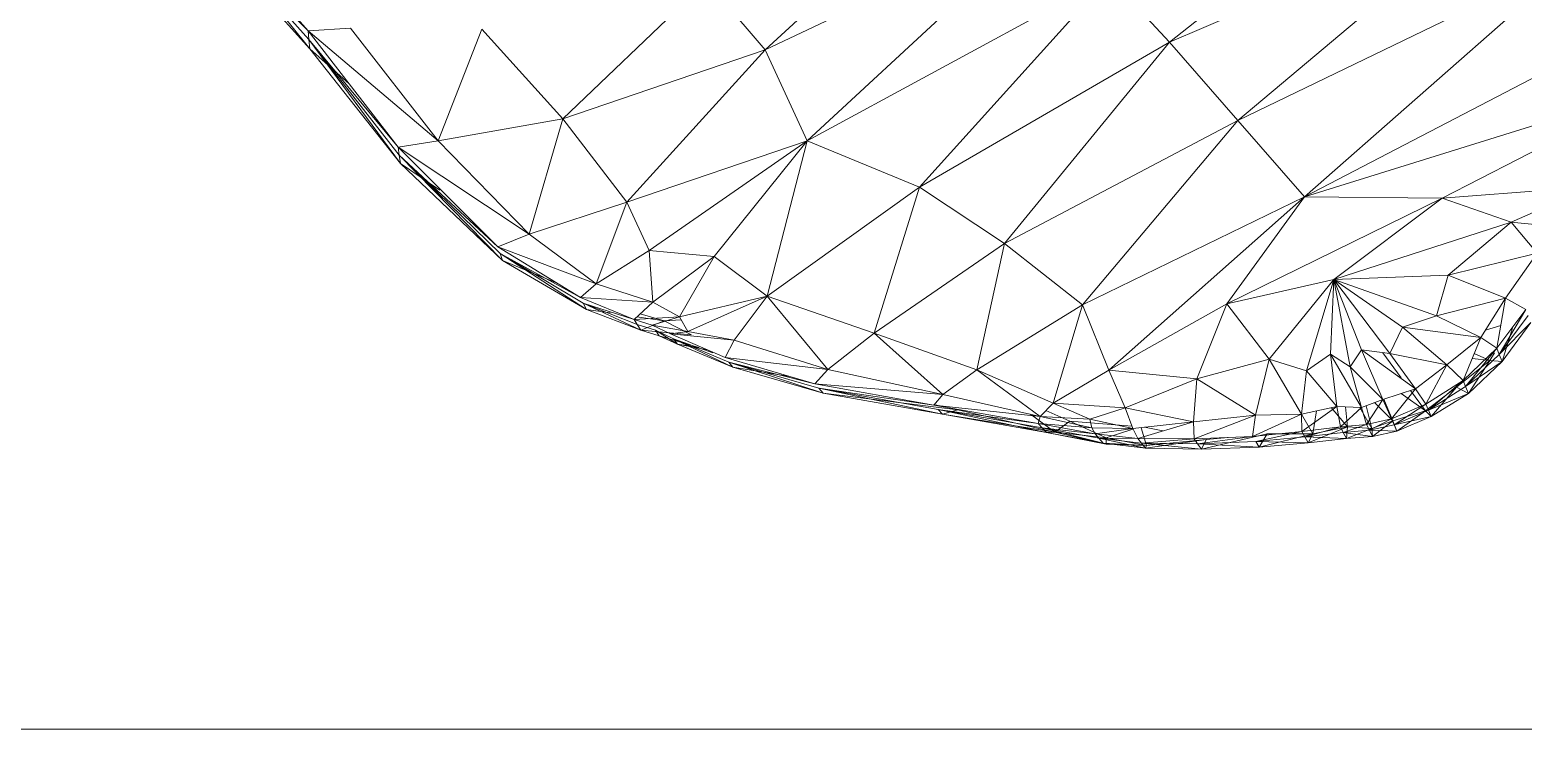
# Model space of a CAD drawing. Header units: millimetres. Extents: x -8546 to 211781, y -3000 to 31870.
# Drawn here: x -4203.7 to -4089, y 2164.4 to 2218.1 of the extents above; entities that cross this region are included whole.
import ezdxf

# ---------------------------------------------------------------- set-up
doc = ezdxf.new("R2010")
doc.units = ezdxf.units.MM
for name, color, linetype, lineweight in [('A-GENM', 13, 'Continuous', 9), ('G-IMPT', 8, 'Continuous', 9), ('I-FURN', 30, 'Continuous', 9)]:
    doc.layers.add(name, color=color, linetype=linetype, lineweight=lineweight)

# ---------------------------------------------------------------- blocks, each defined once
blk = doc.blocks.new('Artificial banana plant 1500mm - Family 4__C1-728657-Begane grond')
at = {"layer": 'G-IMPT'}
for p, q in [((265.52, -440.33), (283.12, -424.18)), ((265.52, -440.33), (283.12, -424.18)), ((296.57, -439.74), (312.36, -427.14)), ((296.57, -439.74), (312.36, -427.14)), ((265.52, -440.33), (287.57, -429.89)), ((265.52, -440.33), (287.57, -429.89)), ((268.74, -447.33), (287.57, -429.89)), ((268.74, -447.33), (287.57, -429.89)), ((318.15, -430.52), (296.57, -439.74)), ((318.15, -430.52), (296.57, -439.74)), ((319.15, -431.18), (301.82, -445.77)), ((319.15, -431.18), (301.82, -445.77)), ((225.63, -433.48), (230.42, -438.87)), ((225.63, -433.48), (230.42, -438.87)), ((328.02, -433.09), (301.82, -445.77)), ((328.02, -433.09), (301.82, -445.77)), ((328.02, -433.09), (306.94, -451.63)), ((328.02, -433.09), (306.94, -451.63)), ((225.67, -434.16), (230.42, -438.87)), ((225.67, -434.16), (230.42, -438.87)), ((225.67, -434.16), (230.48, -439.53)), ((225.67, -434.16), (230.48, -439.53)), ((225.67, -434.16), (230.54, -440.25)), ((225.67, -434.16), (230.54, -440.25)), ((230.54, -440.25), (225.72, -434.9)), ((230.54, -440.25), (225.72, -434.9)), ((249.98, -445.62), (261.02, -435.08)), ((249.98, -445.62), (261.02, -435.08)), ((261.02, -435.08), (265.52, -440.33)), ((261.02, -435.08), (265.52, -440.33)), ((268.74, -447.33), (291.95, -434.73)), ((268.74, -447.33), (291.95, -434.73)), ((277.37, -450.89), (291.95, -434.73)), ((277.37, -450.89), (291.95, -434.73)), ((296.57, -439.74), (291.95, -434.73)), ((296.57, -439.74), (291.95, -434.73)), ((230.42, -438.87), (233.68, -438.66)), ((230.42, -438.87), (233.68, -438.66)), ((230.42, -438.87), (230.48, -439.53)), ((230.42, -438.87), (230.48, -439.53)), ((230.42, -438.87), (237.32, -447.81)), ((230.42, -438.87), (237.32, -447.81)), ((230.42, -438.87), (240.41, -447.33)), ((230.42, -438.87), (240.41, -447.33)), ((233.68, -438.66), (240.41, -447.33)), ((233.68, -438.66), (240.41, -447.33)), ((240.41, -447.33), (243.76, -438.74)), ((240.41, -447.33), (243.76, -438.74)), ((243.76, -438.74), (249.98, -445.62)), ((243.76, -438.74), (249.98, -445.62)), ((230.48, -439.53), (237.32, -447.81)), ((230.48, -439.53), (237.32, -447.81)), ((230.48, -439.53), (237.41, -448.41)), ((230.48, -439.53), (237.41, -448.41)), ((230.48, -439.53), (237.52, -449.06)), ((230.48, -439.53), (237.52, -449.06)), ((230.48, -439.53), (230.54, -440.25)), ((230.48, -439.53), (230.54, -440.25)), ((237.52, -449.06), (230.54, -440.25)), ((237.52, -449.06), (230.54, -440.25)), ((230.54, -440.25), (233.56, -442.94)), ((230.54, -440.25), (233.56, -442.94)), ((249.98, -445.62), (265.52, -440.33)), ((249.98, -445.62), (265.52, -440.33)), ((254.89, -452.02), (265.52, -440.33)), ((254.89, -452.02), (265.52, -440.33)), ((265.52, -440.33), (268.74, -447.33)), ((265.52, -440.33), (268.74, -447.33)), ((277.37, -450.89), (296.57, -439.74)), ((277.37, -450.89), (296.57, -439.74)), ((283.91, -455.21), (296.57, -439.74)), ((283.91, -455.21), (296.57, -439.74)), ((301.82, -445.77), (296.57, -439.74)), ((301.82, -445.77), (296.57, -439.74)), ((328.32, -440.49), (306.94, -451.63)), ((328.32, -440.49), (306.94, -451.63)), ((334.32, -443.09), (306.94, -451.63)), ((334.32, -443.09), (306.94, -451.63)), ((334.32, -443.09), (317.53, -451.72)), ((334.32, -443.09), (317.53, -451.72)), ((240.41, -447.33), (249.98, -445.62)), ((240.41, -447.33), (249.98, -445.62)), ((247.39, -454.5), (249.98, -445.62)), ((247.39, -454.5), (249.98, -445.62)), ((249.98, -445.62), (254.89, -452.02)), ((249.98, -445.62), (254.89, -452.02)), ((283.91, -455.21), (301.82, -445.77)), ((283.91, -455.21), (301.82, -445.77)), ((289.9, -459.91), (301.82, -445.77)), ((289.9, -459.91), (301.82, -445.77)), ((306.94, -451.63), (301.82, -445.77)), ((306.94, -451.63), (301.82, -445.77)), ((237.32, -447.81), (240.41, -447.33)), ((237.32, -447.81), (240.41, -447.33)), ((237.32, -447.81), (237.41, -448.41)), ((237.32, -447.81), (237.41, -448.41)), ((237.32, -447.81), (244.99, -455.47)), ((237.32, -447.81), (244.99, -455.47)), ((237.32, -447.81), (247.39, -454.5)), ((237.32, -447.81), (247.39, -454.5)), ((245.16, -455.96), (237.41, -448.41)), ((245.16, -455.96), (237.41, -448.41)), ((237.41, -448.41), (244.99, -455.47)), ((237.41, -448.41), (244.99, -455.47)), ((237.41, -448.41), (245.35, -456.5)), ((237.41, -448.41), (245.35, -456.5)), ((237.41, -448.41), (237.52, -449.06)), ((237.41, -448.41), (237.52, -449.06)), ((240.41, -447.33), (247.39, -454.5)), ((240.41, -447.33), (247.39, -454.5)), ((254.89, -452.02), (268.74, -447.33)), ((254.89, -452.02), (268.74, -447.33)), ((256.62, -455.74), (268.74, -447.33)), ((256.62, -455.74), (268.74, -447.33)), ((261.6, -456.19), (268.74, -447.33)), ((261.6, -456.19), (268.74, -447.33)), ((265.68, -459.26), (268.74, -447.33)), ((265.68, -459.26), (268.74, -447.33)), ((268.74, -447.33), (277.37, -450.89)), ((268.74, -447.33), (277.37, -450.89)), ((245.35, -456.5), (237.52, -449.06)), ((245.35, -456.5), (237.52, -449.06)), ((237.52, -449.06), (240.52, -451.11)), ((237.52, -449.06), (240.52, -451.11)), ((265.68, -459.26), (277.37, -450.89)), ((265.68, -459.26), (277.37, -450.89)), ((273.88, -462.1), (277.37, -450.89)), ((273.88, -462.1), (277.37, -450.89)), ((277.37, -450.89), (283.91, -455.21)), ((277.37, -450.89), (283.91, -455.21)), ((289.9, -459.91), (306.94, -451.63)), ((289.9, -459.91), (306.94, -451.63)), ((291.91, -464.92), (306.94, -451.63)), ((291.91, -464.92), (306.94, -451.63)), ((300.98, -459.85), (306.94, -451.63)), ((300.98, -459.85), (306.94, -451.63)), ((300.98, -459.85), (317.53, -451.72)), ((300.98, -459.85), (317.53, -451.72)), ((317.53, -451.72), (306.94, -451.63)), ((317.53, -451.72), (306.94, -451.63)), ((309.2, -457.96), (317.53, -451.72)), ((309.2, -457.96), (317.53, -451.72)), ((328.98, -450.84), (317.53, -451.72)), ((328.98, -450.84), (317.53, -451.72)), ((322.82, -453.57), (317.53, -451.72)), ((322.82, -453.57), (317.53, -451.72)), ((322.82, -453.57), (328.98, -450.84)), ((322.82, -453.57), (328.98, -450.84)), ((247.39, -454.5), (254.89, -452.02)), ((247.39, -454.5), (254.89, -452.02)), ((252.55, -458.3), (254.89, -452.02)), ((252.55, -458.3), (254.89, -452.02)), ((254.89, -452.02), (256.62, -455.74)), ((254.89, -452.02), (256.62, -455.74)), ((322.82, -453.57), (309.2, -457.96)), ((322.82, -453.57), (309.2, -457.96)), ((317.99, -457.64), (322.82, -453.57)), ((317.99, -457.64), (322.82, -453.57)), ((324.82, -455.94), (322.82, -453.57)), ((324.82, -455.94), (322.82, -453.57)), ((327.46, -454.04), (322.82, -453.57)), ((327.46, -454.04), (322.82, -453.57)), ((244.99, -455.47), (247.39, -454.5)), ((244.99, -455.47), (247.39, -454.5)), ((247.39, -454.5), (252.55, -458.3)), ((247.39, -454.5), (252.55, -458.3)), ((273.88, -462.1), (283.91, -455.21)), ((273.88, -462.1), (283.91, -455.21)), ((281.79, -464.91), (283.91, -455.21)), ((281.79, -464.91), (283.91, -455.21)), ((283.91, -455.21), (289.9, -459.91)), ((283.91, -455.21), (289.9, -459.91)), ((244.99, -455.47), (251.33, -459.36)), ((244.99, -455.47), (251.33, -459.36)), ((244.99, -455.47), (252.55, -458.3)), ((244.99, -455.47), (252.55, -458.3)), ((245.16, -455.96), (251.55, -459.79)), ((245.16, -455.96), (251.55, -459.79)), ((245.16, -455.96), (251.79, -460.27)), ((245.16, -455.96), (251.79, -460.27)), ((245.16, -455.96), (251.33, -459.36)), ((245.16, -455.96), (251.33, -459.36)), ((245.16, -455.96), (245.35, -456.5)), ((245.16, -455.96), (245.35, -456.5)), ((252.55, -458.3), (256.62, -455.74)), ((252.55, -458.3), (256.62, -455.74)), ((256.88, -459.7), (256.62, -455.74)), ((256.88, -459.7), (256.62, -455.74)), ((256.62, -455.74), (261.6, -456.19)), ((256.62, -455.74), (261.6, -456.19)), ((256.88, -459.7), (261.6, -456.19)), ((256.88, -459.7), (261.6, -456.19)), ((258.93, -460.84), (261.6, -456.19)), ((258.93, -460.84), (261.6, -456.19)), ((261.6, -456.19), (265.68, -459.26)), ((261.6, -456.19), (265.68, -459.26)), ((324.82, -455.94), (317.99, -457.64)), ((324.82, -455.94), (317.99, -457.64)), ((322.38, -459.41), (324.82, -455.94)), ((322.38, -459.41), (324.82, -455.94)), ((251.79, -460.27), (245.35, -456.5)), ((251.79, -460.27), (245.35, -456.5)), ((245.35, -456.5), (249.54, -458.26)), ((245.35, -456.5), (249.54, -458.26)), ((251.33, -459.36), (252.55, -458.3)), ((251.33, -459.36), (252.55, -458.3)), ((252.55, -458.3), (256.88, -459.7)), ((252.55, -458.3), (256.88, -459.7)), ((300.98, -459.85), (309.2, -457.96)), ((300.98, -459.85), (309.2, -457.96)), ((304.23, -464.09), (309.2, -457.96)), ((304.23, -464.09), (309.2, -457.96)), ((307.09, -464.97), (309.2, -457.96)), ((307.09, -464.97), (309.2, -457.96)), ((308.94, -463.7), (309.2, -457.96)), ((308.94, -463.7), (309.2, -457.96)), ((317.99, -457.64), (309.2, -457.96)), ((317.99, -457.64), (309.2, -457.96)), ((310.46, -464.67), (309.2, -457.96)), ((310.46, -464.67), (309.2, -457.96)), ((311.32, -463.36), (309.2, -457.96)), ((311.32, -463.36), (309.2, -457.96)), ((313.49, -463.64), (309.2, -457.96)), ((313.49, -463.64), (309.2, -457.96)), ((314.48, -461.63), (309.2, -457.96)), ((314.48, -461.63), (309.2, -457.96)), ((317.09, -460.76), (309.2, -457.96)), ((317.09, -460.76), (309.2, -457.96)), ((317.09, -460.76), (317.99, -457.64)), ((317.09, -460.76), (317.99, -457.64)), ((322.38, -459.41), (317.99, -457.64)), ((322.38, -459.41), (317.99, -457.64)), ((251.33, -459.36), (255.45, -461.03)), ((251.33, -459.36), (255.45, -461.03)), ((251.33, -459.36), (256.88, -459.7)), ((251.33, -459.36), (256.88, -459.7)), ((251.55, -459.79), (251.79, -460.27)), ((251.55, -459.79), (251.79, -460.27)), ((251.55, -459.79), (255.45, -461.03)), ((251.55, -459.79), (255.45, -461.03)), ((251.55, -459.79), (255.69, -461.42)), ((251.55, -459.79), (255.69, -461.42)), ((251.55, -459.79), (255.96, -461.86)), ((251.55, -459.79), (255.96, -461.86)), ((255.45, -461.03), (256.88, -459.7)), ((255.45, -461.03), (256.88, -459.7)), ((256.88, -459.7), (258.93, -460.84)), ((256.88, -459.7), (258.93, -460.84)), ((258.93, -460.84), (265.68, -459.26)), ((258.93, -460.84), (265.68, -459.26)), ((259.58, -461.97), (265.68, -459.26)), ((259.58, -461.97), (265.68, -459.26)), ((263.13, -462.62), (265.68, -459.26)), ((263.13, -462.62), (265.68, -459.26)), ((270.33, -464.89), (265.68, -459.26)), ((270.33, -464.89), (265.68, -459.26)), ((265.68, -459.26), (273.88, -462.1)), ((265.68, -459.26), (273.88, -462.1)), ((281.79, -464.91), (289.9, -459.91)), ((281.79, -464.91), (289.9, -459.91)), ((287.64, -467.46), (289.9, -459.91)), ((287.64, -467.46), (289.9, -459.91)), ((289.9, -459.91), (291.91, -464.92)), ((289.9, -459.91), (291.91, -464.92)), ((291.91, -464.92), (300.98, -459.85)), ((291.91, -464.92), (300.98, -459.85)), ((298.67, -465.6), (300.98, -459.85)), ((298.67, -465.6), (300.98, -459.85)), ((304.23, -464.09), (300.98, -459.85)), ((304.23, -464.09), (300.98, -459.85)), ((322.38, -459.41), (317.09, -460.76)), ((322.38, -459.41), (317.09, -460.76)), ((320.48, -462.43), (322.38, -459.41)), ((320.48, -462.43), (322.38, -459.41)), ((321.73, -463.25), (322.38, -459.41)), ((321.73, -463.25), (322.38, -459.41)), ((323.94, -460.26), (322.38, -459.41)), ((323.94, -460.26), (322.38, -459.41)), ((251.79, -460.27), (255.96, -461.86)), ((251.79, -460.27), (255.96, -461.86)), ((251.79, -460.27), (253.62, -460.53)), ((251.79, -460.27), (253.62, -460.53)), ((255.45, -461.03), (258.93, -460.84)), ((255.45, -461.03), (258.93, -460.84)), ((255.45, -461.03), (255.69, -461.42)), ((255.45, -461.03), (255.69, -461.42)), ((255.45, -461.03), (256.85, -461.48)), ((255.45, -461.03), (256.85, -461.48)), ((255.67, -460.83), (257.75, -461.13)), ((255.67, -460.83), (257.75, -461.13)), ((257.75, -461.13), (255.91, -460.6)), ((257.75, -461.13), (255.91, -460.6)), ((256.85, -461.48), (258.93, -460.84)), ((256.85, -461.48), (258.93, -460.84)), ((257.75, -461.13), (259.06, -461.07)), ((257.75, -461.13), (259.06, -461.07)), ((258.93, -460.84), (259.58, -461.97)), ((258.93, -460.84), (259.58, -461.97)), ((314.48, -461.63), (317.09, -460.76)), ((314.48, -461.63), (317.09, -460.76)), ((320.48, -462.43), (317.09, -460.76)), ((320.48, -462.43), (317.09, -460.76)), ((321.73, -463.25), (323.94, -460.26)), ((321.73, -463.25), (323.94, -460.26)), ((321.91, -463.73), (323.94, -460.26)), ((321.91, -463.73), (323.94, -460.26)), ((321.91, -463.73), (324.12, -460.74)), ((321.91, -463.73), (324.12, -460.74)), ((255.69, -461.42), (257.09, -461.87)), ((255.69, -461.42), (257.09, -461.87)), ((255.69, -461.42), (255.96, -461.86)), ((255.69, -461.42), (255.96, -461.86)), ((255.96, -461.86), (257.75, -461.13)), ((255.96, -461.86), (257.75, -461.13)), ((257.37, -462.29), (255.96, -461.86)), ((257.37, -462.29), (255.96, -461.86)), ((255.96, -461.86), (259.86, -462.22)), ((255.96, -461.86), (259.86, -462.22)), ((256.85, -461.48), (258.24, -462.15)), ((256.85, -461.48), (258.24, -462.15)), ((256.85, -461.48), (259.58, -461.97)), ((256.85, -461.48), (259.58, -461.97)), ((257.09, -461.87), (258.49, -462.53)), ((257.09, -461.87), (258.49, -462.53)), ((257.09, -461.87), (258.78, -462.94)), ((257.09, -461.87), (258.78, -462.94)), ((257.09, -461.87), (257.37, -462.29)), ((257.09, -461.87), (257.37, -462.29)), ((259.86, -462.22), (257.75, -461.13)), ((259.86, -462.22), (257.75, -461.13)), ((258.24, -462.15), (259.58, -461.97)), ((258.24, -462.15), (259.58, -461.97)), ((258.24, -462.15), (262.45, -463.95)), ((258.24, -462.15), (262.45, -463.95)), ((258.24, -462.15), (263.13, -462.62)), ((258.24, -462.15), (263.13, -462.62)), ((259.58, -461.97), (263.13, -462.62)), ((259.58, -461.97), (263.13, -462.62)), ((270.33, -464.89), (273.88, -462.1)), ((270.33, -464.89), (273.88, -462.1)), ((279.16, -466.8), (273.88, -462.1)), ((279.16, -466.8), (273.88, -462.1)), ((273.88, -462.1), (281.79, -464.91)), ((273.88, -462.1), (281.79, -464.91)), ((313.49, -463.64), (314.48, -461.63)), ((313.49, -463.64), (314.48, -461.63)), ((317.89, -464.52), (314.48, -461.63)), ((317.89, -464.52), (314.48, -461.63)), ((320.48, -462.43), (314.48, -461.63)), ((320.48, -462.43), (314.48, -461.63)), ((322.02, -461.5), (320.85, -461.86)), ((322.02, -461.5), (320.85, -461.86)), ((321.91, -463.73), (324.32, -461.28)), ((321.91, -463.73), (324.32, -461.28)), ((322.12, -464.26), (324.32, -461.28)), ((322.12, -464.26), (324.32, -461.28)), ((322.12, -464.26), (322.94, -461.61)), ((322.12, -464.26), (322.94, -461.61)), ((258.78, -462.94), (257.37, -462.29)), ((258.78, -462.94), (257.37, -462.29)), ((257.37, -462.29), (260.43, -463.19)), ((257.37, -462.29), (260.43, -463.19)), ((258.49, -462.53), (261.51, -463.61)), ((258.49, -462.53), (261.51, -463.61)), ((258.49, -462.53), (262.73, -464.31)), ((258.49, -462.53), (262.73, -464.31)), ((258.49, -462.53), (263.04, -464.7)), ((258.49, -462.53), (263.04, -464.7)), ((258.49, -462.53), (258.78, -462.94)), ((258.49, -462.53), (258.78, -462.94)), ((263.04, -464.7), (258.78, -462.94)), ((263.04, -464.7), (258.78, -462.94)), ((258.78, -462.94), (261.09, -463.37)), ((258.78, -462.94), (261.09, -463.37)), ((258.78, -462.94), (260.43, -463.19)), ((258.78, -462.94), (260.43, -463.19)), ((262.45, -463.95), (263.13, -462.62)), ((262.45, -463.95), (263.13, -462.62)), ((263.13, -462.62), (270.33, -464.89)), ((263.13, -462.62), (270.33, -464.89)), ((310.46, -464.67), (311.32, -463.36)), ((310.46, -464.67), (311.32, -463.36)), ((312.97, -467.18), (311.32, -463.36)), ((312.97, -467.18), (311.32, -463.36)), ((315.48, -466.37), (311.32, -463.36)), ((315.48, -466.37), (311.32, -463.36)), ((311.32, -463.36), (313.49, -463.64)), ((311.32, -463.36), (313.49, -463.64)), ((317.89, -464.52), (320.48, -462.43)), ((317.89, -464.52), (320.48, -462.43)), ((319.13, -465.72), (320.48, -462.43)), ((319.13, -465.72), (320.48, -462.43)), ((319.13, -465.72), (321.73, -463.25)), ((319.13, -465.72), (321.73, -463.25)), ((319.32, -466.19), (321.73, -463.25)), ((319.32, -466.19), (321.73, -463.25)), ((321.73, -463.25), (320.48, -462.43)), ((321.73, -463.25), (320.48, -462.43)), ((321.91, -463.73), (321.73, -463.25)), ((321.91, -463.73), (321.73, -463.25)), ((262.45, -463.95), (269.33, -465.99)), ((262.45, -463.95), (269.33, -465.99)), ((262.45, -463.95), (270.33, -464.89)), ((262.45, -463.95), (270.33, -464.89)), ((262.73, -464.31), (269.33, -465.99)), ((262.73, -464.31), (269.33, -465.99)), ((262.73, -464.31), (269.63, -466.32)), ((262.73, -464.31), (269.63, -466.32)), ((262.73, -464.31), (269.97, -466.69)), ((262.73, -464.31), (269.97, -466.69)), ((262.73, -464.31), (263.04, -464.7)), ((262.73, -464.31), (263.04, -464.7)), ((298.67, -465.6), (304.23, -464.09)), ((298.67, -465.6), (304.23, -464.09)), ((303.17, -468.38), (304.23, -464.09)), ((303.17, -468.38), (304.23, -464.09)), ((306.72, -468.3), (304.23, -464.09)), ((306.72, -468.3), (304.23, -464.09)), ((304.23, -464.09), (307.09, -464.97)), ((304.23, -464.09), (307.09, -464.97)), ((307.09, -464.97), (308.94, -463.7)), ((307.09, -464.97), (308.94, -463.7)), ((309.43, -467.71), (308.94, -463.7)), ((309.43, -467.71), (308.94, -463.7)), ((311.32, -467.81), (308.94, -463.7)), ((311.32, -467.81), (308.94, -463.7)), ((308.94, -463.7), (310.46, -464.67)), ((308.94, -463.7), (310.46, -464.67)), ((314.38, -465.52), (312.96, -463.61)), ((314.38, -465.52), (312.96, -463.61)), ((315.48, -466.37), (313.49, -463.64)), ((315.48, -466.37), (313.49, -463.64)), ((317.89, -464.52), (313.49, -463.64)), ((317.89, -464.52), (313.49, -463.64)), ((315.48, -466.37), (317.89, -464.52)), ((315.48, -466.37), (317.89, -464.52)), ((316.26, -467.54), (317.89, -464.52)), ((316.26, -467.54), (317.89, -464.52)), ((319.13, -465.72), (317.89, -464.52)), ((319.13, -465.72), (317.89, -464.52)), ((321.18, -464.19), (318.61, -466.24)), ((321.18, -464.19), (318.61, -466.24)), ((319.32, -466.19), (321.91, -463.73)), ((319.32, -466.19), (321.91, -463.73)), ((319.32, -466.19), (322.12, -464.26)), ((319.32, -466.19), (322.12, -464.26)), ((319.54, -466.71), (321.18, -464.19)), ((319.54, -466.71), (321.18, -464.19)), ((322.12, -464.26), (319.54, -466.71)), ((322.12, -464.26), (319.54, -466.71)), ((321.18, -464.19), (319.82, -464.04)), ((321.18, -464.19), (319.82, -464.04)), ((321.18, -464.19), (319.98, -463.65)), ((321.18, -464.19), (319.98, -463.65)), ((321.55, -463.61), (321.18, -464.19)), ((321.55, -463.61), (321.18, -464.19)), ((322.12, -464.26), (321.18, -464.19)), ((322.12, -464.26), (321.18, -464.19)), ((322.12, -464.26), (321.91, -463.73)), ((322.12, -464.26), (321.91, -463.73)), ((269.97, -466.69), (263.04, -464.7)), ((269.97, -466.69), (263.04, -464.7)), ((263.04, -464.7), (267.41, -465.42)), ((263.04, -464.7), (267.41, -465.42)), ((269.33, -465.99), (270.33, -464.89)), ((269.33, -465.99), (270.33, -464.89)), ((270.33, -464.89), (279.16, -466.8)), ((270.33, -464.89), (279.16, -466.8)), ((279.16, -466.8), (281.79, -464.91)), ((279.16, -466.8), (281.79, -464.91)), ((286.64, -468.49), (281.79, -464.91)), ((286.64, -468.49), (281.79, -464.91)), ((281.79, -464.91), (287.64, -467.46)), ((281.79, -464.91), (287.64, -467.46)), ((287.64, -467.46), (291.91, -464.92)), ((287.64, -467.46), (291.91, -464.92)), ((293.16, -467.82), (291.91, -464.92)), ((293.16, -467.82), (291.91, -464.92)), ((298.67, -465.6), (291.91, -464.92)), ((298.67, -465.6), (291.91, -464.92)), ((293.16, -467.82), (298.67, -465.6)), ((293.16, -467.82), (298.67, -465.6)), ((298.41, -468.91), (298.67, -465.6)), ((298.41, -468.91), (298.67, -465.6)), ((303.17, -468.38), (298.67, -465.6)), ((303.17, -468.38), (298.67, -465.6)), ((306.72, -468.3), (307.09, -464.97)), ((306.72, -468.3), (307.09, -464.97)), ((309.43, -467.71), (307.09, -464.97)), ((309.43, -467.71), (307.09, -464.97)), ((311.32, -467.81), (310.46, -464.67)), ((311.32, -467.81), (310.46, -464.67)), ((312.97, -467.18), (310.46, -464.67)), ((312.97, -467.18), (310.46, -464.67)), ((269.33, -465.99), (278.48, -467.63)), ((269.33, -465.99), (278.48, -467.63)), ((269.33, -465.99), (279.16, -466.8)), ((269.33, -465.99), (279.16, -466.8)), ((269.63, -466.32), (278.48, -467.63)), ((269.63, -466.32), (278.48, -467.63)), ((269.63, -466.32), (278.8, -467.95)), ((269.63, -466.32), (278.8, -467.95)), ((269.63, -466.32), (279.15, -468.3)), ((269.63, -466.32), (279.15, -468.3)), ((269.63, -466.32), (269.97, -466.69)), ((269.63, -466.32), (269.97, -466.69)), ((279.15, -468.3), (269.97, -466.69)), ((279.15, -468.3), (269.97, -466.69)), ((269.97, -466.69), (280.32, -467.97)), ((269.97, -466.69), (280.32, -467.97)), ((278.48, -467.63), (279.16, -466.8)), ((278.48, -467.63), (279.16, -466.8)), ((279.16, -466.8), (286.64, -468.49)), ((279.16, -466.8), (286.64, -468.49)), ((312.97, -467.18), (315.48, -466.37)), ((312.97, -467.18), (315.48, -466.37)), ((313.62, -468.68), (315.48, -466.37)), ((313.62, -468.68), (315.48, -466.37)), ((316.23, -468.06), (314.38, -466.73)), ((316.23, -468.06), (314.38, -466.73)), ((316.23, -468.06), (315.09, -466.5)), ((316.23, -468.06), (315.09, -466.5)), ((316.26, -467.54), (315.48, -466.37)), ((316.26, -467.54), (315.48, -466.37)), ((318.61, -466.24), (316.23, -468.06)), ((318.61, -466.24), (316.23, -468.06)), ((316.26, -467.54), (319.13, -465.72)), ((316.26, -467.54), (319.13, -465.72)), ((316.46, -468), (319.13, -465.72)), ((316.46, -468), (319.13, -465.72)), ((319.32, -466.19), (316.46, -468)), ((319.32, -466.19), (316.46, -468)), ((319.54, -466.71), (316.46, -468)), ((319.54, -466.71), (316.46, -468)), ((316.67, -468.5), (318.61, -466.24)), ((316.67, -468.5), (318.61, -466.24)), ((319.54, -466.71), (316.67, -468.5)), ((319.54, -466.71), (316.67, -468.5)), ((319.54, -466.71), (318.61, -466.24)), ((319.54, -466.71), (318.61, -466.24)), ((319.32, -466.19), (319.13, -465.72)), ((319.32, -466.19), (319.13, -465.72)), ((319.32, -466.19), (319.54, -466.71)), ((319.32, -466.19), (319.54, -466.71)), ((280.32, -467.97), (278.48, -467.58)), ((280.32, -467.97), (278.48, -467.58)), ((278.48, -467.63), (286.49, -469.03)), ((278.48, -467.63), (286.49, -469.03)), ((278.48, -467.63), (286.64, -468.49)), ((278.48, -467.63), (286.64, -468.49)), ((278.8, -467.95), (286.49, -469.03)), ((278.8, -467.95), (286.49, -469.03)), ((278.8, -467.95), (286.8, -469.36)), ((278.8, -467.95), (286.8, -469.36)), ((278.8, -467.95), (287.14, -469.73)), ((278.8, -467.95), (287.14, -469.73)), ((278.8, -467.95), (279.15, -468.3)), ((278.8, -467.95), (279.15, -468.3)), ((286.64, -468.49), (287.64, -467.46)), ((286.64, -468.49), (287.64, -467.46)), ((287.64, -467.46), (290.46, -468.7)), ((287.64, -467.46), (290.46, -468.7)), ((287.64, -467.46), (293.16, -467.82)), ((287.64, -467.46), (293.16, -467.82)), ((290.46, -468.7), (293.16, -467.82)), ((290.46, -468.7), (293.16, -467.82)), ((293.76, -469.42), (293.16, -467.82)), ((293.76, -469.42), (293.16, -467.82)), ((298.41, -468.91), (293.16, -467.82)), ((298.41, -468.91), (293.16, -467.82)), ((306.72, -468.3), (309.43, -467.71)), ((306.72, -468.3), (309.43, -467.71)), ((306.73, -469.64), (309.43, -467.71)), ((306.73, -469.64), (309.43, -467.71)), ((310.24, -469.29), (309, -467.81)), ((310.24, -469.29), (309, -467.81)), ((309.7, -469.28), (309.43, -467.71)), ((309.7, -469.28), (309.43, -467.71)), ((309.43, -467.71), (311.32, -467.81)), ((309.43, -467.71), (311.32, -467.81)), ((309.7, -469.28), (311.32, -467.81)), ((309.7, -469.28), (311.32, -467.81)), ((310.24, -469.29), (310.1, -467.75)), ((310.24, -469.29), (310.1, -467.75)), ((312.11, -469.42), (311.2, -467.81)), ((312.11, -469.42), (311.2, -467.81)), ((311.32, -467.81), (312.97, -467.18)), ((311.32, -467.81), (312.97, -467.18)), ((311.72, -469.11), (311.32, -467.81)), ((311.72, -469.11), (311.32, -467.81)), ((312.11, -469.42), (311.68, -467.67)), ((312.11, -469.42), (311.68, -467.67)), ((311.72, -469.11), (312.97, -467.18)), ((311.72, -469.11), (312.97, -467.18)), ((313.74, -468.82), (312.33, -467.42)), ((313.74, -468.82), (312.33, -467.42)), ((313.62, -468.68), (312.97, -467.18)), ((313.62, -468.68), (312.97, -467.18)), ((313.74, -468.82), (313.05, -467.15)), ((313.74, -468.82), (313.05, -467.15)), ((313.62, -468.68), (316.26, -467.54)), ((313.62, -468.68), (316.26, -467.54)), ((313.83, -469.13), (316.26, -467.54)), ((313.83, -469.13), (316.26, -467.54)), ((316.26, -467.54), (316.46, -468)), ((316.26, -467.54), (316.46, -468)), ((279.15, -468.3), (280.32, -467.97)), ((279.15, -468.3), (280.32, -467.97)), ((287.14, -469.73), (279.15, -468.3)), ((287.14, -469.73), (279.15, -468.3)), ((279.15, -468.3), (287.76, -469.7)), ((279.15, -468.3), (287.76, -469.7)), ((287.76, -469.7), (280.32, -467.97)), ((287.76, -469.7), (280.32, -467.97)), ((287.76, -469.7), (285.91, -468.32)), ((287.76, -469.7), (285.91, -468.32)), ((286.49, -469.03), (286.64, -468.49)), ((286.49, -469.03), (286.64, -468.49)), ((286.49, -469.03), (286.8, -469.36)), ((286.49, -469.03), (286.8, -469.36)), ((286.49, -469.03), (290.87, -469.81)), ((286.49, -469.03), (290.87, -469.81)), ((286.49, -469.03), (290.62, -469.36)), ((286.49, -469.03), (290.62, -469.36)), ((286.64, -468.49), (290.62, -469.36)), ((286.64, -468.49), (290.62, -469.36)), ((286.64, -468.49), (290.46, -468.7)), ((286.64, -468.49), (290.46, -468.7)), ((288.92, -468.84), (287.09, -468.03)), ((288.92, -468.84), (287.09, -468.03)), ((287.76, -469.7), (288.92, -468.84)), ((287.76, -469.7), (288.92, -468.84)), ((293.68, -469.22), (288.92, -468.84)), ((293.68, -469.22), (288.92, -468.84)), ((291.7, -470.12), (288.92, -468.84)), ((291.7, -470.12), (288.92, -468.84)), ((290.62, -469.36), (290.46, -468.7)), ((290.62, -469.36), (290.46, -468.7)), ((293.76, -469.42), (290.46, -468.7)), ((293.76, -469.42), (290.46, -468.7)), ((293.76, -469.42), (298.41, -468.91)), ((293.76, -469.42), (298.41, -468.91)), ((294.14, -470.17), (298.41, -468.91)), ((294.14, -470.17), (298.41, -468.91)), ((298.41, -468.91), (303.17, -468.38)), ((298.41, -468.91), (303.17, -468.38)), ((298.47, -470.21), (298.41, -468.91)), ((298.47, -470.21), (298.41, -468.91)), ((298.47, -470.21), (303.17, -468.38)), ((298.47, -470.21), (303.17, -468.38)), ((302.95, -470.02), (306.72, -468.3)), ((302.95, -470.02), (306.72, -468.3)), ((302.95, -470.02), (303.17, -468.38)), ((302.95, -470.02), (303.17, -468.38)), ((303.17, -468.38), (306.72, -468.3)), ((303.17, -468.38), (306.72, -468.3)), ((307.58, -469.82), (306.71, -468.3)), ((307.58, -469.82), (306.71, -468.3)), ((306.73, -469.64), (306.72, -468.3)), ((306.73, -469.64), (306.72, -468.3)), ((307.58, -469.82), (307.86, -468.05)), ((307.58, -469.82), (307.86, -468.05)), ((309.7, -469.28), (311.72, -469.11)), ((309.7, -469.28), (311.72, -469.11)), ((309.92, -469.71), (311.72, -469.11)), ((309.92, -469.71), (311.72, -469.11)), ((311.72, -469.11), (313.62, -468.68)), ((311.72, -469.11), (313.62, -468.68)), ((311.72, -469.11), (311.93, -469.55)), ((311.72, -469.11), (311.93, -469.55)), ((311.93, -469.55), (313.62, -468.68)), ((311.93, -469.55), (313.62, -468.68)), ((313.74, -468.82), (312.11, -469.42)), ((313.74, -468.82), (312.11, -469.42)), ((312.17, -470.03), (313.74, -468.82)), ((312.17, -470.03), (313.74, -468.82)), ((313.62, -468.68), (313.83, -469.13)), ((313.62, -468.68), (313.83, -469.13)), ((316.23, -468.06), (313.74, -468.82)), ((316.23, -468.06), (313.74, -468.82)), ((314.05, -469.62), (313.74, -468.82)), ((314.05, -469.62), (313.74, -468.82)), ((313.83, -469.13), (316.46, -468)), ((313.83, -469.13), (316.46, -468)), ((313.83, -469.13), (316.67, -468.5)), ((313.83, -469.13), (316.67, -468.5)), ((314.05, -469.62), (316.23, -468.06)), ((314.05, -469.62), (316.23, -468.06)), ((316.67, -468.5), (314.05, -469.62)), ((316.67, -468.5), (314.05, -469.62)), ((316.67, -468.5), (316.23, -468.06)), ((316.67, -468.5), (316.23, -468.06)), ((316.46, -468), (316.67, -468.5)), ((316.46, -468), (316.67, -468.5)), ((286.8, -469.36), (290.87, -469.81)), ((286.8, -469.36), (290.87, -469.81)), ((286.8, -469.36), (291.16, -470.15)), ((286.8, -469.36), (291.16, -470.15)), ((286.8, -469.36), (291.49, -470.53)), ((286.8, -469.36), (291.49, -470.53)), ((286.8, -469.36), (287.14, -469.73)), ((286.8, -469.36), (287.14, -469.73)), ((287.14, -469.73), (287.76, -469.7)), ((287.14, -469.73), (287.76, -469.7)), ((287.14, -469.73), (291.7, -470.62)), ((287.14, -469.73), (291.7, -470.62)), ((291.49, -470.53), (287.14, -469.73)), ((291.49, -470.53), (287.14, -469.73)), ((291.7, -470.62), (287.76, -469.7)), ((291.7, -470.62), (287.76, -469.7)), ((287.76, -469.7), (291.7, -470.12)), ((287.76, -469.7), (291.7, -470.12)), ((290.87, -469.81), (290.62, -469.36)), ((290.87, -469.81), (290.62, -469.36)), ((290.62, -469.36), (293.76, -469.42)), ((290.62, -469.36), (293.76, -469.42)), ((290.87, -469.81), (293.76, -469.42)), ((290.87, -469.81), (293.76, -469.42)), ((290.87, -469.81), (291.16, -470.15)), ((290.87, -469.81), (291.16, -470.15)), ((290.87, -469.81), (294.14, -470.17)), ((290.87, -469.81), (294.14, -470.17)), ((291.16, -470.15), (294.14, -470.17)), ((291.16, -470.15), (294.14, -470.17)), ((291.16, -470.15), (294.42, -470.53)), ((291.16, -470.15), (294.42, -470.53)), ((291.16, -470.15), (294.74, -470.91)), ((291.16, -470.15), (294.74, -470.91)), ((291.16, -470.15), (291.49, -470.53)), ((291.16, -470.15), (291.49, -470.53)), ((293.76, -469.46), (291.7, -470.12)), ((293.76, -469.46), (291.7, -470.12)), ((294.81, -470.71), (291.7, -470.12)), ((294.81, -470.71), (291.7, -470.12)), ((291.7, -470.62), (291.7, -470.12)), ((291.7, -470.62), (291.7, -470.12)), ((294.14, -470.17), (293.76, -469.42)), ((294.14, -470.17), (293.76, -469.42)), ((294.14, -470.17), (294.42, -470.53)), ((294.14, -470.17), (294.42, -470.53)), ((294.14, -470.17), (298.47, -470.21)), ((294.14, -470.17), (298.47, -470.21)), ((294.81, -470.71), (294.4, -469.35)), ((294.81, -470.71), (294.4, -469.35)), ((294.42, -470.53), (298.47, -470.21)), ((294.42, -470.53), (298.47, -470.21)), ((296.06, -469.6), (294.65, -469.32)), ((296.06, -469.6), (294.65, -469.32)), ((298.47, -470.21), (302.95, -470.02)), ((298.47, -470.21), (302.95, -470.02)), ((298.47, -470.21), (298.73, -470.58)), ((298.47, -470.21), (298.73, -470.58)), ((298.73, -470.58), (302.95, -470.02)), ((298.73, -470.58), (302.95, -470.02)), ((299.03, -470.99), (304.08, -469.82)), ((299.03, -470.99), (304.08, -469.82)), ((301.09, -470.1), (299.39, -470.26)), ((301.09, -470.1), (299.39, -470.26)), ((306.73, -469.64), (302.95, -470.02)), ((306.73, -469.64), (302.95, -470.02)), ((306.73, -469.64), (303.2, -470.41)), ((306.73, -469.64), (303.2, -470.41)), ((306.96, -470.06), (303.2, -470.41)), ((306.96, -470.06), (303.2, -470.41)), ((303.47, -470.85), (307.58, -469.82)), ((303.47, -470.85), (307.58, -469.82)), ((303.47, -470.85), (304.08, -469.82)), ((303.47, -470.85), (304.08, -469.82)), ((307.58, -469.82), (304.08, -469.82)), ((307.58, -469.82), (304.08, -469.82)), ((306.73, -469.64), (309.7, -469.28)), ((306.73, -469.64), (309.7, -469.28)), ((306.73, -469.64), (306.96, -470.06)), ((306.73, -469.64), (306.96, -470.06)), ((306.96, -470.06), (309.7, -469.28)), ((306.96, -470.06), (309.7, -469.28)), ((306.96, -470.06), (309.92, -469.71)), ((306.96, -470.06), (309.92, -469.71)), ((306.96, -470.06), (310.16, -470.18)), ((306.96, -470.06), (310.16, -470.18)), ((306.96, -470.06), (307.22, -470.51)), ((306.96, -470.06), (307.22, -470.51)), ((307.22, -470.51), (310.24, -469.29)), ((307.22, -470.51), (310.24, -469.29)), ((307.22, -470.51), (307.58, -469.82)), ((307.22, -470.51), (307.58, -469.82)), ((310.16, -470.18), (307.22, -470.51)), ((310.16, -470.18), (307.22, -470.51)), ((310.24, -469.29), (307.58, -469.82)), ((310.24, -469.29), (307.58, -469.82)), ((309.7, -469.28), (309.92, -469.71)), ((309.7, -469.28), (309.92, -469.71)), ((309.92, -469.71), (311.93, -469.55)), ((309.92, -469.71), (311.93, -469.55)), ((309.92, -469.71), (310.16, -470.18)), ((309.92, -469.71), (310.16, -470.18)), ((309.92, -469.71), (312.17, -470.03)), ((309.92, -469.71), (312.17, -470.03)), ((310.16, -470.18), (310.24, -469.29)), ((310.16, -470.18), (310.24, -469.29)), ((310.16, -470.18), (312.11, -469.42)), ((310.16, -470.18), (312.11, -469.42)), ((310.16, -470.18), (312.17, -470.03)), ((310.16, -470.18), (312.17, -470.03)), ((312.11, -469.42), (310.24, -469.29)), ((312.11, -469.42), (310.24, -469.29)), ((311.93, -469.55), (313.83, -469.13)), ((311.93, -469.55), (313.83, -469.13)), ((312.17, -470.03), (311.93, -469.55)), ((312.17, -470.03), (311.93, -469.55)), ((311.93, -469.55), (314.05, -469.62)), ((311.93, -469.55), (314.05, -469.62)), ((312.17, -470.03), (312.11, -469.42)), ((312.17, -470.03), (312.11, -469.42)), ((312.17, -470.03), (314.05, -469.62)), ((312.17, -470.03), (314.05, -469.62)), ((313.83, -469.13), (314.05, -469.62)), ((313.83, -469.13), (314.05, -469.62)), ((294.74, -470.91), (291.49, -470.53)), ((294.74, -470.91), (291.49, -470.53)), ((291.49, -470.53), (294.81, -470.71)), ((291.49, -470.53), (294.81, -470.71)), ((291.49, -470.53), (291.7, -470.62)), ((291.49, -470.53), (291.7, -470.62)), ((294.81, -470.71), (291.7, -470.62)), ((294.81, -470.71), (291.7, -470.62)), ((294.42, -470.53), (298.73, -470.58)), ((294.42, -470.53), (298.73, -470.58)), ((294.42, -470.53), (299.03, -470.99)), ((294.42, -470.53), (299.03, -470.99)), ((294.42, -470.53), (294.74, -470.91)), ((294.42, -470.53), (294.74, -470.91)), ((294.74, -470.91), (299.39, -470.26)), ((294.74, -470.91), (299.39, -470.26)), ((294.74, -470.91), (294.81, -470.71)), ((294.74, -470.91), (294.81, -470.71)), ((299.03, -470.99), (294.74, -470.91)), ((299.03, -470.99), (294.74, -470.91)), ((299.39, -470.26), (294.81, -470.71)), ((299.39, -470.26), (294.81, -470.71)), ((298.73, -470.58), (303.2, -470.41)), ((298.73, -470.58), (303.2, -470.41)), ((298.73, -470.58), (303.47, -470.85)), ((298.73, -470.58), (303.47, -470.85)), ((298.73, -470.58), (299.03, -470.99)), ((298.73, -470.58), (299.03, -470.99)), ((299.03, -470.99), (299.39, -470.26)), ((299.03, -470.99), (299.39, -470.26)), ((303.47, -470.85), (299.03, -470.99)), ((303.47, -470.85), (299.03, -470.99)), ((303.2, -470.41), (307.22, -470.51)), ((303.2, -470.41), (307.22, -470.51)), ((303.2, -470.41), (303.47, -470.85)), ((303.2, -470.41), (303.47, -470.85)), ((307.22, -470.51), (303.47, -470.85)), ((307.22, -470.51), (303.47, -470.85))]:
    blk.add_line(p, q, dxfattribs=at)
blk = doc.blocks.new('Artificial banana plant 1500mm - Family 4__C2-728658-Begane grond')
blk.add_blockref('Artificial banana plant 1500mm - Family 4__C1-728657-Begane grond', (0, 0))
blk = doc.blocks.new('Artificial banana plant 1500mm - Family 4-728656-Begane grond')
blk.add_blockref('Artificial banana plant 1500mm - Family 4__C2-728658-Begane grond', (0, 0))
blk = doc.blocks.new('Artificial banana plant 1500mm - Ny märkning-728662-Begane grond')
blk.add_blockref('Artificial banana plant 1500mm - Family 4-728656-Begane grond', (0, 0))
blk = doc.blocks.new('42_ISR_lb_vensterbank - 42_ISR_lb_vensterbank 280-1707394-Begane grond')
at = {"layer": 'A-GENM'}
blk.add_line((900, 280), (0, 280), dxfattribs=at)

msp = doc.modelspace()

# ---------------------------------------------------------------- block references
at = {"layer": 'A-GENM'}
msp.add_blockref('42_ISR_lb_vensterbank - 42_ISR_lb_vensterbank 280-1707394-Begane grond', (-4609.23, 1884.37), dxfattribs=at)
at = {"layer": 'I-FURN'}
msp.add_blockref('Artificial banana plant 1500mm - Ny märkning-728662-Begane grond', (-4412.76, 2656.87), dxfattribs=at)

doc.saveas('drawing.dxf')
